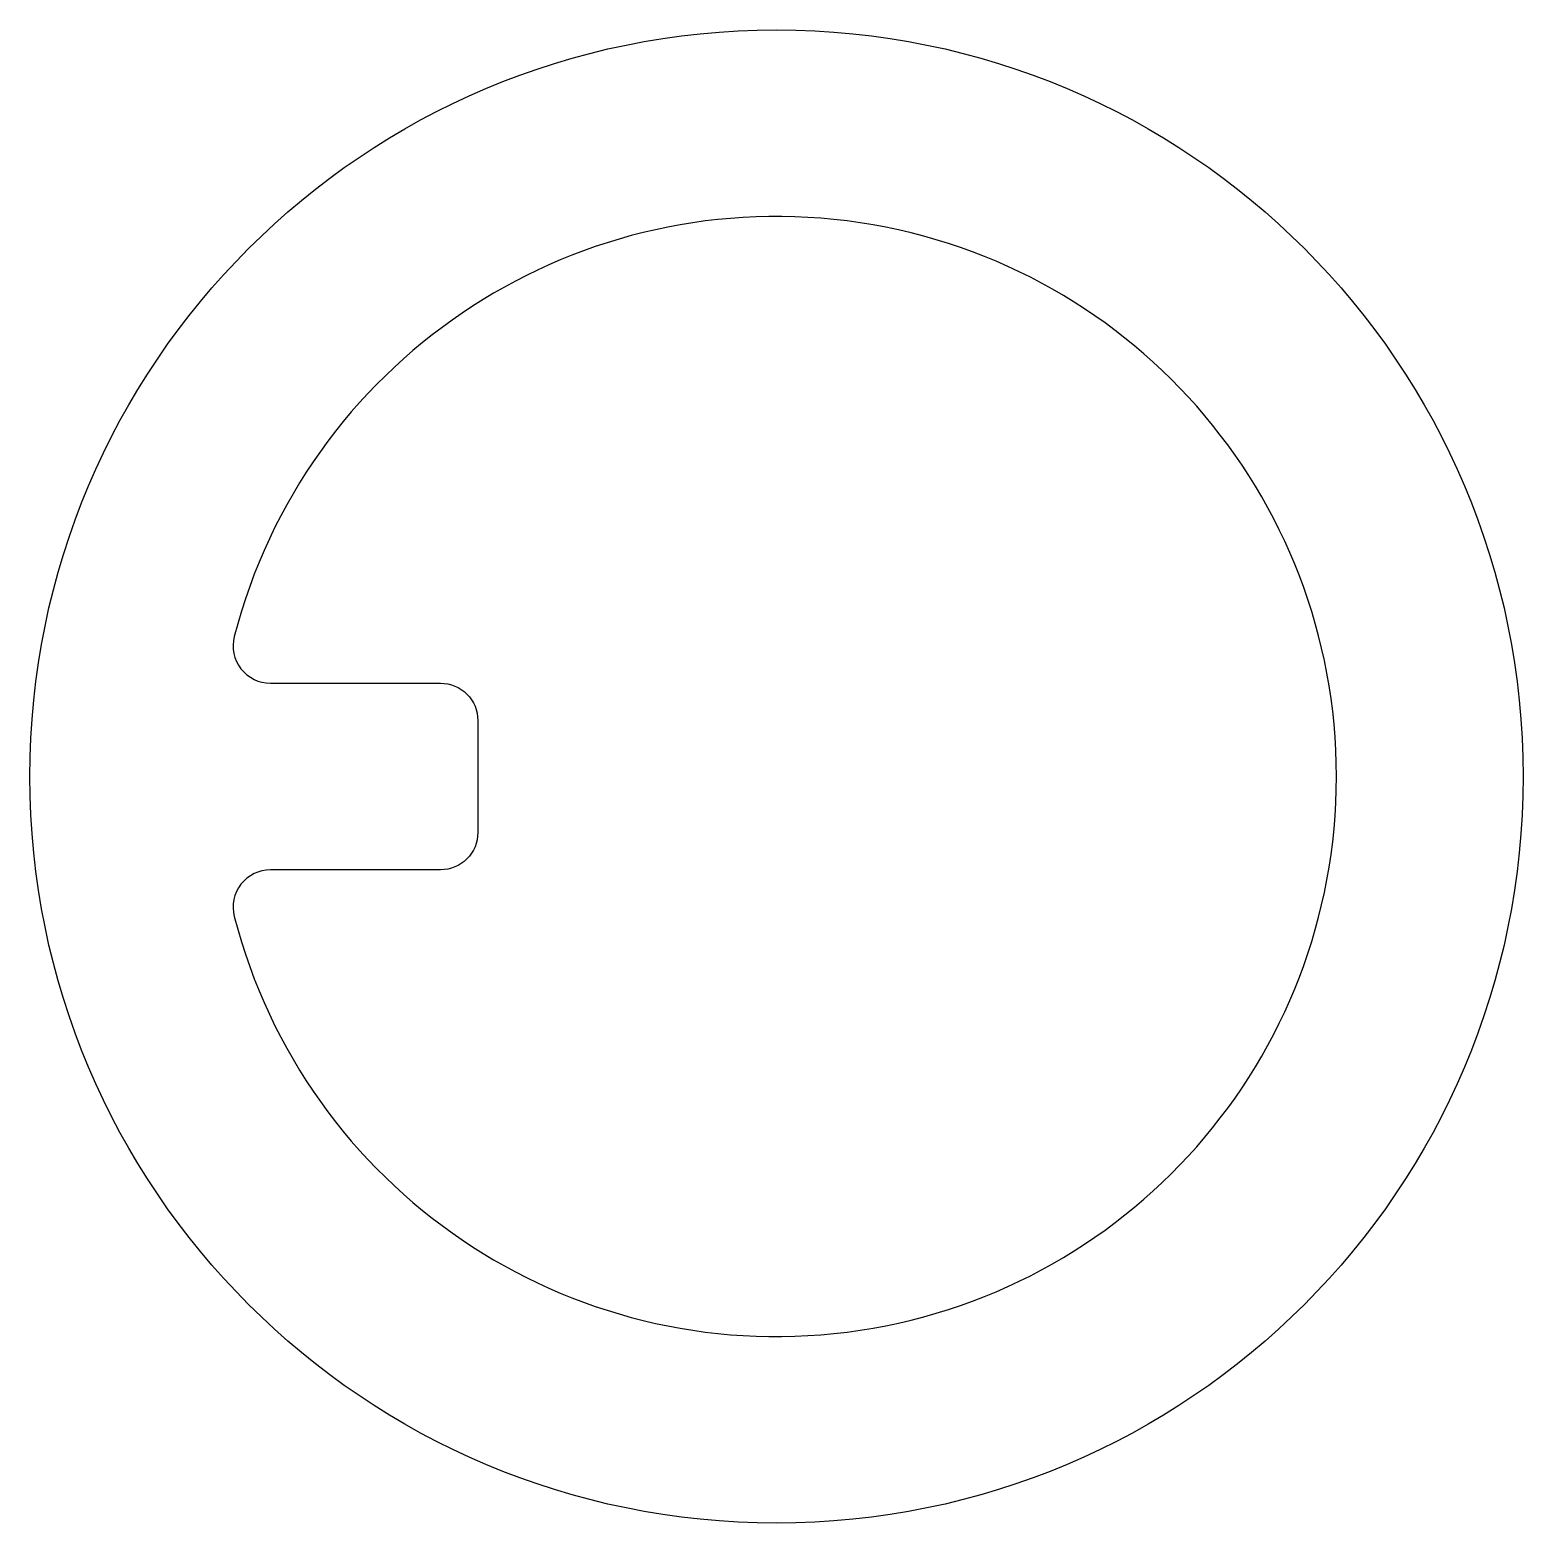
# Model space of a CAD drawing. Extents: x 400.69 to 408.69, y 218.84 to 226.84.
import ezdxf

# ---------------------------------------------------------------- set-up
doc = ezdxf.new("R2010")
doc.units = 0
doc.header["$LTSCALE"] = 15
doc.layers.get('0').update_dxf_attribs({"linetype": 'CONTINUOUS'})

msp = doc.modelspace()

# ---------------------------------------------------------------- linework, layer by layer
at = {"linetype": 'CONTINUOUS', "flags": 128}
msp.add_lwpolyline([(403.093, 223.1381), (403.093, 222.5381, -0.414214), (402.893, 222.3381), (401.9819, 222.3381, 0.490314), (401.7883, 222.0881, 7.872983), (401.7883, 223.5881, 0.490314), (401.9819, 223.3381), (402.893, 223.3381, -0.414214)], format="xyb", close=True, dxfattribs=at)
at = {"linetype": 'CONTINUOUS'}
msp.add_circle((404.693, 222.8381), 4, dxfattribs=at)

doc.saveas('drawing.dxf')
